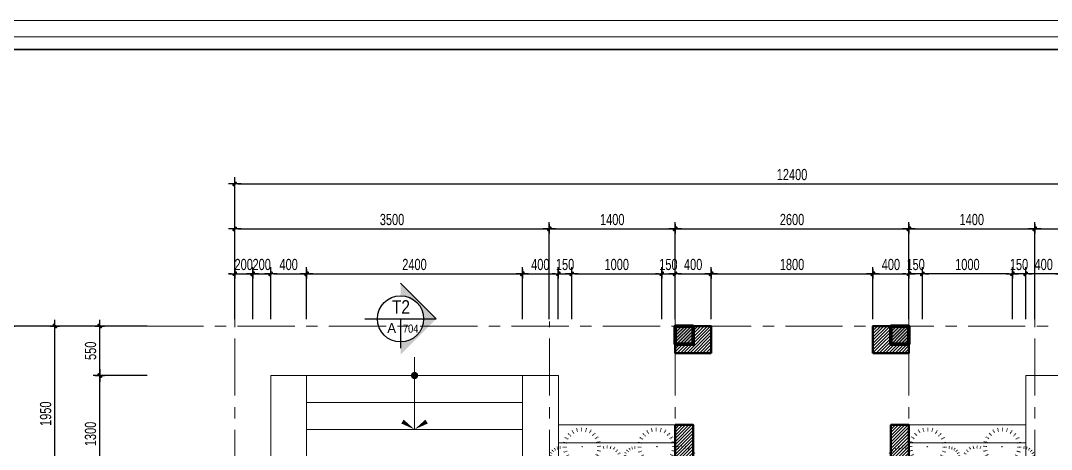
# Model space of a CAD drawing. Header units: inches. Extents: x 88947 to 296847, y 35049 to 161062.
# Drawn here: x 94879 to 106346, y 93288 to 98056 of the extents above; entities that cross this region are included whole.
import ezdxf
from ezdxf.enums import TextEntityAlignment as Align

# ---------------------------------------------------------------- set-up
doc = ezdxf.new("R2010")
doc.units = ezdxf.units.IN
doc.header["$MEASUREMENT"] = 0
doc.header["$PDMODE"] = 1
doc.linetypes.add('ACAD_ISO03W100', pattern=[30, 12, -18])
doc.linetypes.add('CENTER', pattern=[50.8, 31.75, -6.35, 6.35, -6.35])
for name, color, linetype, lineweight in [('A-Dims', 145, 'Continuous', 25), ('A-Text', 30, 'Continuous', 9), ('A-Wall', 2, 'Continuous', 35), ('DIM', 7, 'Continuous', 25), ('HACTH', 8, 'Continuous', 5), ('HATCH', 8, 'Continuous', 5), ('KHUNG 1', 6, 'Continuous', 70), ('KHUNG 2', 144, 'Continuous', 18), ('NETMANH', 192, 'Continuous', 18), ('THAY', 3, 'Continuous', 18), ('TRUC', 252, 'ACAD_ISO03W100', 13), ('TUONG', 4, 'Continuous', 50)]:
    doc.layers.add(name, color=color, linetype=linetype, lineweight=lineweight)
doc.layers.add('NOITHAT', color=34, linetype='Continuous')
doc.layers.add('text', color=2, linetype='Continuous')
doc.styles.add('ATTR', font='romans.shx', dxfattribs={"width": 0.8, "height": 0.7})
doc.styles.add('AVO-B', font='VAVOB.TTF')
doc.styles.add('DDCo-B-Helve-condense', font='VHELVCB.TTF')
doc.styles.add('VNI-HELVE-CONDENSE', font='VNARIAL.TTF', dxfattribs={"width": 0.7})
doc.dimstyles.new('TAS-100', dxfattribs={"dimscale": 50, "dimtxt": 2.5, "dimasz": 0.7, "dimexe": 1.5, "dimexo": 1.5, "dimgap": 0.8, "dimtad": 1, "dimdec": 0, "dimzin": 3, "dimdsep": 46, "dimtxsty": 'VNI-HELVE-CONDENSE', "dimblk": 'TICK', "dimcen": 2.5, "dimclrt": 71, "dimazin": 2, "dimtfac": 0.75, "dimtdec": 0, "dimtix": 1, "dimtmove": 2, "dimatfit": 2, "dimldrblk": 'TICK123', "dimfxl": 1.5, "dimtolj": 1, "dimtzin": 0, "dimarcsym": 0})

# ---------------------------------------------------------------- blocks, each defined once
blk = doc.blocks.new('khung ten')
at = {"layer": 'A-Wall', "ltscale": 0.7}
blk.add_lwpolyline([(267204, -219099), (305804, -219099), (305804, -190799), (267204, -190799)], close=True, dxfattribs=at)
at = {"layer": 'KHUNG 2', "ltscale": 0.7}
blk.add_lwpolyline([(267004, -219299), (306004, -219299), (306004, -190599), (267004, -190599)], close=True, dxfattribs=at)
at = {"layer": 'NETMANH', "ltscale": 0.7}
blk.add_lwpolyline([(265004, -220042), (307004, -220042), (307004, -190342), (265004, -190342)], close=True, dxfattribs=at)
blk = doc.blocks.new('121222')
at = {"layer": 'TRUC', "color": 95}
for p, q in [((-143, -79630), (-206, -79569)), ((-70, -79573), (-116, -79497)), ((15, -79536), (-11, -79450)), ((106, -79521), (103, -79432)), ((197, -79532), (218, -79444)), ((326, -79486), (284, -79564)), ((357, -79620), (419, -79554)), ((1385, -79694), (1366, -79630)), ((1454, -79683), (1452, -79616)), ((1522, -79691), (1538, -79626)), ((-239, -79883), (-328, -79885)), ((-230, -79791), (-316, -79770)), ((-274, -79662), (-197, -79705)), ((415, -79691), (492, -79644)), ((521, -79966), (442, -79890)), ((453, -79775), (538, -79750)), ((612, -79895), (554, -79800)), ((718, -79849), (686, -79741)), ((831, -79831), (829, -79719)), ((946, -79844), (972, -79735)), ((1107, -79787), (1054, -79884)), ((1146, -79954), (1223, -79872)), ((1169, -79789), (1227, -79821)), ((1268, -79765), (1220, -79719)), ((1322, -79722), (1287, -79665)), ((1619, -79657), (1587, -79715)), ((1642, -79757), (1689, -79708)), ((1686, -79810), (1743, -79775)), ((1714, -79873), (1778, -79855)), ((-225, -79974), (-311, -79999)), ((-188, -80058), (-264, -80104)), ((-129, -80129), (-191, -80194)), ((-98, -80262), (-56, -80185)), ((31, -80216), (10, -80304)), ((213, -80213), (238, -80299)), ((411, -80167), (304, -80141)), ((357, -80007), (454, -80060)), ((1219, -80042), (1314, -79984)), ((1265, -80148), (1372, -80116)), ((1466, -80213), (1468, -80280)), ((1534, -80202), (1553, -80266)), ((1598, -80174), (1632, -80231)), ((1652, -80131), (1700, -80177)), ((1751, -80107), (1693, -80075)), ((1718, -80011), (1782, -80026)), ((1725, -79942), (1792, -79940)), ((122, -80227), (124, -80317)), ((400, -80282), (289, -80285)), ((418, -80396), (311, -80428)), ((465, -80502), (370, -80560)), ((1327, -80537), (1230, -80484)), ((1272, -80376), (1379, -80402)), ((1283, -80262), (1395, -80259)), ((538, -80590), (460, -80672)), ((577, -80757), (630, -80660)), ((738, -80700), (711, -80809)), ((852, -80713), (855, -80825)), ((966, -80695), (997, -80803)), ((1071, -80649), (1129, -80744)), ((1162, -80578), (1242, -80654))]:
    blk.add_line(p, q, dxfattribs=at)
for points in [[(110, -79869), (98, -79879), (119, -79882)], [(1457, -79944), (1448, -79951), (1463, -79954)], [(837, -80265), (822, -80278), (848, -80282)]]:
    blk.add_lwpolyline(points, close=True, dxfattribs=at)
at = {"layer": 'TRUC', "color": 95, "style": 'ATTR', "width": 0.8, "flags": 9}
blk.add_attdef('ESTCODE', (837, -80265), '', height=6.45, rotation=331.3515, dxfattribs=at)
blk = doc.blocks.new('A$C42FF647F')
at = {"layer": 'HACTH'}
h = blk.add_hatch(dxfattribs=at)
h.set_pattern_fill('ANSI31', color=256, scale=200, style=0)
h.set_pattern_definition([(45, (-1500, -4950), (-17.67767, 17.67767), [])])
h.paths.add_polyline_path([(-1500, -4600), (4100, -4600), (4100, -4400), (4000, -4400), (4000, -4500), (2600, -4500), (2600, -2150), (2950, -2150), (2950, -1950), (2600, -1950), (2600, -1100), (2400, -1100), (2400, -4500), (200, -4500), (200, -1100), (0, -1100), (0, -1950), (-350, -1950), (-350, -2150), (0, -2150), (0, -4500), (-1400, -4500), (-1400, -4400), (-1500, -4400)])
at = {"layer": 'HATCH'}
h = blk.add_hatch(dxfattribs=at)
h.set_pattern_fill('ANSI31', color=256, scale=200, style=0)
h.set_pattern_definition([(45, (100, -300), (-17.6777, 17.6777), [])])
h.paths.add_polyline_path([(400, -300), (0, -300), (0, 0), (400, 0)])
h = blk.add_hatch(dxfattribs=at)
h.set_pattern_fill('ANSI31', color=256, scale=200, style=0)
h.set_pattern_definition([(45, (2100, -300), (-17.6777, 17.6777), [])])
h.paths.add_polyline_path([(2200, -300), (2600, -300), (2600, 0), (2200, 0)])
blk.add_lwpolyline([(-2900, -1150), (-2900, -345)], dxfattribs=at)
at = {"layer": 'HATCH', "const_width": 40}
blk.add_lwpolyline([(-2900, -570, 1), (-2900, -530, 1)], format="xyb", close=True, dxfattribs=at)
at = {"layer": 'HATCH'}
for points in [[(-3034, -1062, 50, 0, 0), (-2900, -1150, 0, 0, 0)], [(-2766, -1062, 50, 0, 0), (-2900, -1150, 0, 0, 0)]]:
    blk.add_lwpolyline(points, format="xyseb", dxfattribs=at)
at = {"layer": 'KHUNG 1'}
for points in [[(0, -200), (200, -200), (200, 0), (0, 0)], [(0, 0), (200, 0), (200, -200), (0, -200)], [(2400, 0), (2600, 0), (2600, -200), (2400, -200)], [(2600, 0), (2400, 0), (2400, -200), (2600, -200)]]:
    blk.add_lwpolyline(points, close=True, dxfattribs=at)
for points in [[(0, 0), (200, 0), (0, -200), (200, -200)], [(0, -200), (200, -200), (0, 0), (200, 0)], [(2400, -200), (2600, -200), (2400, 0), (2600, 0)], [(2600, -200), (2400, -200), (2600, 0), (2400, 0)]]:
    blk.add_solid(points, dxfattribs=at)
at = {"layer": 'THAY'}
for points in [[(-1300, -550), (-4500, -550)], [(3900, -550), (7100, -550)], [(-1700, -850), (-4100, -850)], [(-1300, -1100), (0, -1100)], [(3900, -1100), (2600, -1100)], [(-1700, -1150), (-4100, -1150)], [(-1300, -1300), (0, -1300)], [(3900, -1300), (2600, -1300)]]:
    blk.add_lwpolyline(points, dxfattribs=at)
for points in [[(-4500, -550), (-4100, -550), (-4100, -1850), (-4500, -1850)], [(-1300, -550), (-1700, -550), (-1700, -1850), (-1300, -1850)], [(3900, -550), (4300, -550), (4300, -1850), (3900, -1850)]]:
    blk.add_lwpolyline(points, close=True, dxfattribs=at)
at = {"layer": 'TUONG'}
for points in [[(400, -300), (0, -300), (0, 0), (400, 0)], [(2200, -300), (2600, -300), (2600, 0), (2200, 0)]]:
    blk.add_lwpolyline(points, close=True, dxfattribs=at)
for points in [[(2600, -1950), (2600, -1100), (2400, -1100), (2400, -4500)], [(200, -4500), (200, -1100), (0, -1100), (0, -1950)]]:
    blk.add_lwpolyline(points, dxfattribs=at)
at = {"layer": 'NOITHAT', "yscale": 0.3888000000297325, "zscale": 0.3888, "rotation": 180}
for p, xscale in [((-710, -32552), 0.3888000000151806), ((121, -32552), 0.3888000000151806), ((2479, -32552), -0.3888000000151806), ((3310, -32552), -0.3888000000151806)]:
    blk.add_blockref('121222', p, dxfattribs=dict(at, xscale=xscale))
blk = doc.blocks.new('TICK')
at = {"layer": 'A-Dims', "color": 1}
for p, q in [((-2, 0), (2, 0)), ((0, 1.5), (0, -1.5))]:
    blk.add_line(p, q, dxfattribs=at)
at = {"layer": 'A-Dims', "color": 1, "const_width": 0.788}
blk.add_lwpolyline([(-0.33, -0.35), (0.38, 0.38)], dxfattribs=at)
at = {"layer": 'A-Dims', "color": 1, "const_width": 0.394}
for points in [[(0.24, 0.52, -0.414214), (0.52, 0.52, -1)], [(0.52, 0.52, -0.414214), (0.52, 0.24, -1)], [(-0.47, -0.21, 0.414214), (-0.47, -0.49, 1)], [(-0.47, -0.49, 0.414214), (-0.19, -0.49, 1)]]:
    blk.add_lwpolyline(points, format="xyb", dxfattribs=at)
blk = doc.blocks.new('*D4490')
at = {"layer": 'Defpoints', "color": 0}
for p in [(100761, 95740), (97261, 94659), (100761, 94659)]:
    blk.add_point(p, dxfattribs=at)
at = {"layer": 'DIM', "color": 0, "lineweight": -2}
for p, q in [((97261, 94734), (97261, 95815)), ((100761, 94734), (100761, 95815)), ((97296, 95740), (100726, 95740))]:
    blk.add_line(p, q, dxfattribs=at)
at = {"layer": 'DIM', "color": 0, "lineweight": -2, "xscale": 35, "yscale": 35, "zscale": 35, "rotation": 180}
blk.add_blockref('TICK', (97261, 95740), dxfattribs=at)
at = {"layer": 'DIM', "color": 0, "lineweight": -2, "xscale": 35, "yscale": 35, "zscale": 35}
blk.add_blockref('TICK', (100761, 95740), dxfattribs=at)
at = {"layer": 'DIM', "color": 71, "insert": (99011, 95843), "char_height": 125, "attachment_point": 5, "style": 'VNI-HELVE-CONDENSE'}
blk.add_mtext('\\A1;3500', dxfattribs=at)
blk = doc.blocks.new('TICK123')
at = {"layer": 'A-Dims', "color": 1}
blk.add_lwpolyline([(0.05, 0, 0, 0.84, 0), (-2.11, 0, 8.4, 8.4, 0)], format="xyseb", dxfattribs=at)
blk = doc.blocks.new('*D4491')
at = {"layer": 'Defpoints', "color": 0}
for p in [(102161, 95740), (100761, 94659), (102161, 94659)]:
    blk.add_point(p, dxfattribs=at)
at = {"layer": 'DIM', "color": 0, "lineweight": -2}
for p, q in [((100761, 94734), (100761, 95815)), ((102161, 94734), (102161, 95815)), ((100796, 95740), (102126, 95740))]:
    blk.add_line(p, q, dxfattribs=at)
at = {"layer": 'DIM', "color": 0, "lineweight": -2, "xscale": 35, "yscale": 35, "zscale": 35, "rotation": 180}
blk.add_blockref('TICK', (100761, 95740), dxfattribs=at)
at = {"layer": 'DIM', "color": 0, "lineweight": -2, "xscale": 35, "yscale": 35, "zscale": 35}
blk.add_blockref('TICK', (102161, 95740), dxfattribs=at)
at = {"layer": 'DIM', "color": 71, "insert": (101461, 95843), "char_height": 125, "attachment_point": 5, "style": 'VNI-HELVE-CONDENSE'}
blk.add_mtext('\\A1;1400', dxfattribs=at)
blk = doc.blocks.new('*D4492')
at = {"layer": 'Defpoints', "color": 0}
for p in [(104761, 95740), (102161, 94659), (104761, 94659)]:
    blk.add_point(p, dxfattribs=at)
at = {"layer": 'DIM', "color": 0, "lineweight": -2}
for p, q in [((102161, 94734), (102161, 95815)), ((104761, 94734), (104761, 95815)), ((102196, 95740), (104726, 95740))]:
    blk.add_line(p, q, dxfattribs=at)
at = {"layer": 'DIM', "color": 0, "lineweight": -2, "xscale": 35, "yscale": 35, "zscale": 35, "rotation": 180}
blk.add_blockref('TICK', (102161, 95740), dxfattribs=at)
at = {"layer": 'DIM', "color": 0, "lineweight": -2, "xscale": 35, "yscale": 35, "zscale": 35}
blk.add_blockref('TICK', (104761, 95740), dxfattribs=at)
at = {"layer": 'DIM', "color": 71, "insert": (103461, 95843), "char_height": 125, "attachment_point": 5, "style": 'VNI-HELVE-CONDENSE'}
blk.add_mtext('\\A1;2600', dxfattribs=at)
blk = doc.blocks.new('*D4493')
at = {"layer": 'Defpoints', "color": 0}
for p in [(106161, 95740), (104761, 94659), (106161, 94659)]:
    blk.add_point(p, dxfattribs=at)
at = {"layer": 'DIM', "color": 0, "lineweight": -2}
for p, q in [((104761, 94734), (104761, 95815)), ((106161, 94734), (106161, 95815)), ((104796, 95740), (106126, 95740))]:
    blk.add_line(p, q, dxfattribs=at)
at = {"layer": 'DIM', "color": 0, "lineweight": -2, "xscale": 35, "yscale": 35, "zscale": 35, "rotation": 180}
blk.add_blockref('TICK', (104761, 95740), dxfattribs=at)
at = {"layer": 'DIM', "color": 0, "lineweight": -2, "xscale": 35, "yscale": 35, "zscale": 35}
blk.add_blockref('TICK', (106161, 95740), dxfattribs=at)
at = {"layer": 'DIM', "color": 71, "insert": (105461, 95843), "char_height": 125, "attachment_point": 5, "style": 'VNI-HELVE-CONDENSE'}
blk.add_mtext('\\A1;1400', dxfattribs=at)
blk = doc.blocks.new('*D4494')
at = {"layer": 'Defpoints', "color": 0}
for p in [(109661, 95740), (106161, 94659), (109661, 94659)]:
    blk.add_point(p, dxfattribs=at)
at = {"layer": 'DIM', "color": 0, "lineweight": -2}
for p, q in [((106161, 94734), (106161, 95815)), ((109661, 94734), (109661, 95815)), ((106196, 95740), (109626, 95740))]:
    blk.add_line(p, q, dxfattribs=at)
at = {"layer": 'DIM', "color": 0, "lineweight": -2, "xscale": 35, "yscale": 35, "zscale": 35, "rotation": 180}
blk.add_blockref('TICK', (106161, 95740), dxfattribs=at)
at = {"layer": 'DIM', "color": 0, "lineweight": -2, "xscale": 35, "yscale": 35, "zscale": 35}
blk.add_blockref('TICK', (109661, 95740), dxfattribs=at)
at = {"layer": 'DIM', "color": 71, "insert": (107911, 95843), "char_height": 125, "attachment_point": 5, "style": 'VNI-HELVE-CONDENSE'}
blk.add_mtext('\\A1;3500', dxfattribs=at)
blk = doc.blocks.new('*D4495')
at = {"layer": 'Defpoints', "color": 0}
for p in [(109661, 96240), (97261, 94659), (109661, 94659)]:
    blk.add_point(p, dxfattribs=at)
at = {"layer": 'DIM', "color": 0, "lineweight": -2}
for p, q in [((97261, 94734), (97261, 96315)), ((97296, 96240), (109626, 96240)), ((109661, 94734), (109661, 96315))]:
    blk.add_line(p, q, dxfattribs=at)
at = {"layer": 'DIM', "color": 0, "lineweight": -2, "xscale": 35, "yscale": 35, "zscale": 35, "rotation": 180}
blk.add_blockref('TICK', (97261, 96240), dxfattribs=at)
at = {"layer": 'DIM', "color": 0, "lineweight": -2, "xscale": 35, "yscale": 35, "zscale": 35}
blk.add_blockref('TICK', (109661, 96240), dxfattribs=at)
at = {"layer": 'DIM', "color": 71, "insert": (103461, 96343), "char_height": 125, "attachment_point": 5, "style": 'VNI-HELVE-CONDENSE'}
blk.add_mtext('\\A1;12400', dxfattribs=at)
blk = doc.blocks.new('*D4496')
at = {"layer": 'Defpoints', "color": 0}
for p in [(98061, 95240), (97661, 94659), (98061, 94659)]:
    blk.add_point(p, dxfattribs=at)
at = {"layer": 'DIM', "color": 0, "lineweight": -2}
for p, q in [((97661, 94734), (97661, 95315)), ((98061, 94734), (98061, 95315)), ((97696, 95240), (98026, 95240))]:
    blk.add_line(p, q, dxfattribs=at)
at = {"layer": 'DIM', "color": 0, "lineweight": -2, "xscale": 35, "yscale": 35, "zscale": 35, "rotation": 180}
blk.add_blockref('TICK', (97661, 95240), dxfattribs=at)
at = {"layer": 'DIM', "color": 0, "lineweight": -2, "xscale": 35, "yscale": 35, "zscale": 35}
blk.add_blockref('TICK', (98061, 95240), dxfattribs=at)
at = {"layer": 'DIM', "color": 71, "insert": (97861, 95343), "char_height": 125, "attachment_point": 5, "style": 'VNI-HELVE-CONDENSE'}
blk.add_mtext('\\A1;400', dxfattribs=at)
blk = doc.blocks.new('*D4497')
at = {"layer": 'Defpoints', "color": 0}
for p in [(100861, 95240), (100461, 94659), (100861, 94659)]:
    blk.add_point(p, dxfattribs=at)
at = {"layer": 'DIM', "color": 0, "lineweight": -2}
for p, q in [((100461, 94734), (100461, 95315)), ((100861, 94734), (100861, 95315)), ((100496, 95240), (100826, 95240))]:
    blk.add_line(p, q, dxfattribs=at)
at = {"layer": 'DIM', "color": 0, "lineweight": -2, "xscale": 35, "yscale": 35, "zscale": 35, "rotation": 180}
blk.add_blockref('TICK', (100461, 95240), dxfattribs=at)
at = {"layer": 'DIM', "color": 0, "lineweight": -2, "xscale": 35, "yscale": 35, "zscale": 35}
blk.add_blockref('TICK', (100861, 95240), dxfattribs=at)
at = {"layer": 'DIM', "color": 71, "insert": (100661, 95343), "char_height": 125, "attachment_point": 5, "style": 'VNI-HELVE-CONDENSE'}
blk.add_mtext('\\A1;400', dxfattribs=at)
blk = doc.blocks.new('*D4498')
at = {"layer": 'Defpoints', "color": 0}
for p in [(101011, 95240), (100861, 94659), (101011, 94659)]:
    blk.add_point(p, dxfattribs=at)
at = {"layer": 'DIM', "color": 0, "lineweight": -2}
for p, q in [((100861, 94734), (100861, 95315)), ((101011, 94734), (101011, 95315)), ((100826, 95240), (100791, 95240)), ((100861, 95240), (101011, 95240)), ((101046, 95240), (101081, 95240))]:
    blk.add_line(p, q, dxfattribs=at)
at = {"layer": 'DIM', "color": 0, "lineweight": -2, "xscale": 35, "yscale": 35, "zscale": 35}
blk.add_blockref('TICK', (100861, 95240), dxfattribs=at)
at = {"layer": 'DIM', "color": 0, "lineweight": -2, "xscale": 35, "yscale": 35, "zscale": 35, "rotation": 180}
blk.add_blockref('TICK', (101011, 95240), dxfattribs=at)
at = {"layer": 'DIM', "color": 71, "insert": (100936, 95343), "char_height": 125, "attachment_point": 5, "style": 'VNI-HELVE-CONDENSE'}
blk.add_mtext('\\A1;150', dxfattribs=at)
blk = doc.blocks.new('*D4499')
at = {"layer": 'Defpoints', "color": 0}
for p in [(102561, 95240), (102161, 94659), (102561, 94659)]:
    blk.add_point(p, dxfattribs=at)
at = {"layer": 'DIM', "color": 0, "lineweight": -2}
for p, q in [((102161, 94734), (102161, 95315)), ((102561, 94734), (102561, 95315)), ((102196, 95240), (102526, 95240))]:
    blk.add_line(p, q, dxfattribs=at)
at = {"layer": 'DIM', "color": 0, "lineweight": -2, "xscale": 35, "yscale": 35, "zscale": 35, "rotation": 180}
blk.add_blockref('TICK', (102161, 95240), dxfattribs=at)
at = {"layer": 'DIM', "color": 0, "lineweight": -2, "xscale": 35, "yscale": 35, "zscale": 35}
blk.add_blockref('TICK', (102561, 95240), dxfattribs=at)
at = {"layer": 'DIM', "color": 71, "insert": (102361, 95343), "char_height": 125, "attachment_point": 5, "style": 'VNI-HELVE-CONDENSE'}
blk.add_mtext('\\A1;400', dxfattribs=at)
blk = doc.blocks.new('*D4500')
at = {"layer": 'Defpoints', "color": 0}
for p in [(104361, 95240), (102561, 94659), (104361, 94659)]:
    blk.add_point(p, dxfattribs=at)
at = {"layer": 'DIM', "color": 0, "lineweight": -2}
for p, q in [((102561, 94734), (102561, 95315)), ((104361, 94734), (104361, 95315)), ((102596, 95240), (104326, 95240))]:
    blk.add_line(p, q, dxfattribs=at)
at = {"layer": 'DIM', "color": 0, "lineweight": -2, "xscale": 35, "yscale": 35, "zscale": 35, "rotation": 180}
blk.add_blockref('TICK', (102561, 95240), dxfattribs=at)
at = {"layer": 'DIM', "color": 0, "lineweight": -2, "xscale": 35, "yscale": 35, "zscale": 35}
blk.add_blockref('TICK', (104361, 95240), dxfattribs=at)
at = {"layer": 'DIM', "color": 71, "insert": (103461, 95343), "char_height": 125, "attachment_point": 5, "style": 'VNI-HELVE-CONDENSE'}
blk.add_mtext('\\A1;1800', dxfattribs=at)
blk = doc.blocks.new('*D4501')
at = {"layer": 'Defpoints', "color": 0}
for p in [(104761, 95240), (104361, 94659), (104761, 94659)]:
    blk.add_point(p, dxfattribs=at)
at = {"layer": 'DIM', "color": 0, "lineweight": -2}
for p, q in [((104361, 94734), (104361, 95315)), ((104761, 94734), (104761, 95315)), ((104396, 95240), (104726, 95240))]:
    blk.add_line(p, q, dxfattribs=at)
at = {"layer": 'DIM', "color": 0, "lineweight": -2, "xscale": 35, "yscale": 35, "zscale": 35, "rotation": 180}
blk.add_blockref('TICK', (104361, 95240), dxfattribs=at)
at = {"layer": 'DIM', "color": 0, "lineweight": -2, "xscale": 35, "yscale": 35, "zscale": 35}
blk.add_blockref('TICK', (104761, 95240), dxfattribs=at)
at = {"layer": 'DIM', "color": 71, "insert": (104561, 95343), "char_height": 125, "attachment_point": 5, "style": 'VNI-HELVE-CONDENSE'}
blk.add_mtext('\\A1;400', dxfattribs=at)
blk = doc.blocks.new('*D4502')
at = {"layer": 'Defpoints', "color": 0}
for p in [(106061, 95240), (106061, 94659), (106461, 94659)]:
    blk.add_point(p, dxfattribs=at)
at = {"layer": 'DIM', "color": 0, "lineweight": -2}
for p, q in [((106061, 94734), (106061, 95315)), ((106461, 94734), (106461, 95315)), ((106426, 95240), (106096, 95240))]:
    blk.add_line(p, q, dxfattribs=at)
at = {"layer": 'DIM', "color": 0, "lineweight": -2, "xscale": 35, "yscale": 35, "zscale": 35, "rotation": 180}
blk.add_blockref('TICK', (106061, 95240), dxfattribs=at)
at = {"layer": 'DIM', "color": 0, "lineweight": -2, "xscale": 35, "yscale": 35, "zscale": 35}
blk.add_blockref('TICK', (106461, 95240), dxfattribs=at)
at = {"layer": 'DIM', "color": 71, "insert": (106261, 95343), "char_height": 125, "attachment_point": 5, "style": 'VNI-HELVE-CONDENSE'}
blk.add_mtext('\\A1;400', dxfattribs=at)
blk = doc.blocks.new('*D4516')
at = {"layer": 'Defpoints', "color": 0}
for p in [(95261, 94659), (96361, 94659), (96361, 92709)]:
    blk.add_point(p, dxfattribs=at)
at = {"layer": 'DIM', "color": 0, "lineweight": -2}
for p, q in [((96286, 94659), (95186, 94659)), ((95261, 92744), (95261, 94624)), ((96286, 92709), (95186, 92709))]:
    blk.add_line(p, q, dxfattribs=at)
at = {"layer": 'DIM', "color": 0, "lineweight": -2, "xscale": 35, "yscale": 35, "zscale": 35}
for p, rotation in [((95261, 94659), 90), ((95261, 92709), 270)]:
    blk.add_blockref('TICK', p, dxfattribs=dict(at, rotation=rotation))
at = {"layer": 'DIM', "color": 71, "insert": (95158, 93684), "char_height": 125, "attachment_point": 5, "rotation": 90, "style": 'VNI-HELVE-CONDENSE'}
blk.add_mtext('\\A1;1950', dxfattribs=at)
blk = doc.blocks.new('*D4517')
at = {"layer": 'Defpoints', "color": 0}
for p in [(95761, 94659), (96361, 94659), (96361, 94109)]:
    blk.add_point(p, dxfattribs=at)
at = {"layer": 'DIM', "color": 0, "lineweight": -2}
for p, q in [((96286, 94659), (95686, 94659)), ((95761, 94144), (95761, 94624)), ((96286, 94109), (95686, 94109))]:
    blk.add_line(p, q, dxfattribs=at)
at = {"layer": 'DIM', "color": 0, "lineweight": -2, "xscale": 35, "yscale": 35, "zscale": 35}
for p, rotation in [((95761, 94659), 90), ((95761, 94109), 270)]:
    blk.add_blockref('TICK', p, dxfattribs=dict(at, rotation=rotation))
at = {"layer": 'DIM', "color": 71, "insert": (95658, 94384), "char_height": 125, "attachment_point": 5, "rotation": 90, "style": 'VNI-HELVE-CONDENSE'}
blk.add_mtext('\\A1;550', dxfattribs=at)
blk = doc.blocks.new('*D4518')
at = {"layer": 'Defpoints', "color": 0}
for p in [(94761, 94659), (95861, 94659), (95861, 92709)]:
    blk.add_point(p, dxfattribs=at)
at = {"layer": 'DIM', "color": 0, "lineweight": -2}
for p, q in [((95786, 94659), (94686, 94659)), ((94761, 92744), (94761, 94624)), ((95786, 92709), (94686, 92709))]:
    blk.add_line(p, q, dxfattribs=at)
at = {"layer": 'DIM', "color": 0, "lineweight": -2, "xscale": 35, "yscale": 35, "zscale": 35}
for p, rotation in [((94761, 94659), 90), ((94761, 92709), 270)]:
    blk.add_blockref('TICK', p, dxfattribs=dict(at, rotation=rotation))
at = {"layer": 'DIM', "color": 71, "insert": (94658, 93684), "char_height": 125, "attachment_point": 5, "rotation": 90, "style": 'VNI-HELVE-CONDENSE'}
blk.add_mtext('\\A1;1950', dxfattribs=at)
blk = doc.blocks.new('*D4520')
at = {"layer": 'Defpoints', "color": 0}
for p in [(97461, 95240), (97261, 94659), (97461, 94659)]:
    blk.add_point(p, dxfattribs=at)
at = {"layer": 'DIM', "color": 0, "lineweight": -2}
for p, q in [((97261, 94734), (97261, 95315)), ((97461, 94734), (97461, 95315)), ((97226, 95240), (97191, 95240)), ((97261, 95240), (97461, 95240)), ((97496, 95240), (97531, 95240))]:
    blk.add_line(p, q, dxfattribs=at)
at = {"layer": 'DIM', "color": 0, "lineweight": -2, "xscale": 35, "yscale": 35, "zscale": 35}
blk.add_blockref('TICK', (97261, 95240), dxfattribs=at)
at = {"layer": 'DIM', "color": 0, "lineweight": -2, "xscale": 35, "yscale": 35, "zscale": 35, "rotation": 180}
blk.add_blockref('TICK', (97461, 95240), dxfattribs=at)
at = {"layer": 'DIM', "color": 71, "insert": (97361, 95343), "char_height": 125, "attachment_point": 5, "style": 'VNI-HELVE-CONDENSE'}
blk.add_mtext('\\A1;200', dxfattribs=at)
blk = doc.blocks.new('*D4521')
at = {"layer": 'Defpoints', "color": 0}
for p in [(97661, 95240), (97461, 94659), (97661, 94659)]:
    blk.add_point(p, dxfattribs=at)
at = {"layer": 'DIM', "color": 0, "lineweight": -2}
for p, q in [((97461, 94734), (97461, 95315)), ((97661, 94734), (97661, 95315)), ((97426, 95240), (97391, 95240)), ((97461, 95240), (97661, 95240)), ((97696, 95240), (97731, 95240))]:
    blk.add_line(p, q, dxfattribs=at)
at = {"layer": 'DIM', "color": 0, "lineweight": -2, "xscale": 35, "yscale": 35, "zscale": 35}
blk.add_blockref('TICK', (97461, 95240), dxfattribs=at)
at = {"layer": 'DIM', "color": 0, "lineweight": -2, "xscale": 35, "yscale": 35, "zscale": 35, "rotation": 180}
blk.add_blockref('TICK', (97661, 95240), dxfattribs=at)
at = {"layer": 'DIM', "color": 71, "insert": (97561, 95343), "char_height": 125, "attachment_point": 5, "style": 'VNI-HELVE-CONDENSE'}
blk.add_mtext('\\A1;200', dxfattribs=at)
blk = doc.blocks.new('*D4524')
at = {"layer": 'Defpoints', "color": 0}
for p in [(95761, 94109), (96361, 94109), (96361, 92809)]:
    blk.add_point(p, dxfattribs=at)
at = {"layer": 'DIM', "color": 0, "lineweight": -2}
for p, q in [((96286, 94109), (95686, 94109)), ((95761, 92844), (95761, 94074)), ((96286, 92809), (95686, 92809))]:
    blk.add_line(p, q, dxfattribs=at)
at = {"layer": 'DIM', "color": 0, "lineweight": -2, "xscale": 35, "yscale": 35, "zscale": 35}
for p, rotation in [((95761, 94109), 90), ((95761, 92809), 270)]:
    blk.add_blockref('TICK', p, dxfattribs=dict(at, rotation=rotation))
at = {"layer": 'DIM', "color": 71, "insert": (95657, 93459), "char_height": 125, "attachment_point": 5, "rotation": 90, "style": 'VNI-HELVE-CONDENSE'}
blk.add_mtext('\\A1;1300', dxfattribs=at)
blk = doc.blocks.new('*D4530')
at = {"layer": 'Defpoints', "color": 0}
for p in [(100461, 95240), (98061, 94659), (100461, 94659)]:
    blk.add_point(p, dxfattribs=at)
at = {"layer": 'DIM', "color": 0, "lineweight": -2}
for p, q in [((98061, 94734), (98061, 95315)), ((100461, 94734), (100461, 95315)), ((98096, 95240), (100426, 95240))]:
    blk.add_line(p, q, dxfattribs=at)
at = {"layer": 'DIM', "color": 0, "lineweight": -2, "xscale": 35, "yscale": 35, "zscale": 35, "rotation": 180}
blk.add_blockref('TICK', (98061, 95240), dxfattribs=at)
at = {"layer": 'DIM', "color": 0, "lineweight": -2, "xscale": 35, "yscale": 35, "zscale": 35}
blk.add_blockref('TICK', (100461, 95240), dxfattribs=at)
at = {"layer": 'DIM', "color": 71, "insert": (99261, 95343), "char_height": 125, "attachment_point": 5, "style": 'VNI-HELVE-CONDENSE'}
blk.add_mtext('\\A1;2400', dxfattribs=at)
blk = doc.blocks.new('*D4539')
at = {"layer": 'Defpoints', "color": 0}
for p in [(102161, 95240), (102011, 94659), (102161, 94659)]:
    blk.add_point(p, dxfattribs=at)
at = {"layer": 'DIM', "color": 0, "lineweight": -2}
for p, q in [((102011, 94734), (102011, 95315)), ((102161, 94734), (102161, 95315)), ((101976, 95240), (101941, 95240)), ((102011, 95240), (102161, 95240)), ((102196, 95240), (102231, 95240))]:
    blk.add_line(p, q, dxfattribs=at)
at = {"layer": 'DIM', "color": 0, "lineweight": -2, "xscale": 35, "yscale": 35, "zscale": 35}
blk.add_blockref('TICK', (102011, 95240), dxfattribs=at)
at = {"layer": 'DIM', "color": 0, "lineweight": -2, "xscale": 35, "yscale": 35, "zscale": 35, "rotation": 180}
blk.add_blockref('TICK', (102161, 95240), dxfattribs=at)
at = {"layer": 'DIM', "color": 71, "insert": (102086, 95343), "char_height": 125, "attachment_point": 5, "style": 'VNI-HELVE-CONDENSE'}
blk.add_mtext('\\A1;150', dxfattribs=at)
blk = doc.blocks.new('*D4540')
at = {"layer": 'Defpoints', "color": 0}
for p in [(102011, 95240), (101011, 94659), (102011, 94659)]:
    blk.add_point(p, dxfattribs=at)
at = {"layer": 'DIM', "color": 0, "lineweight": -2}
for p, q in [((101011, 94734), (101011, 95315)), ((102011, 94734), (102011, 95315)), ((101046, 95240), (101976, 95240))]:
    blk.add_line(p, q, dxfattribs=at)
at = {"layer": 'DIM', "color": 0, "lineweight": -2, "xscale": 35, "yscale": 35, "zscale": 35, "rotation": 180}
blk.add_blockref('TICK', (101011, 95240), dxfattribs=at)
at = {"layer": 'DIM', "color": 0, "lineweight": -2, "xscale": 35, "yscale": 35, "zscale": 35}
blk.add_blockref('TICK', (102011, 95240), dxfattribs=at)
at = {"layer": 'DIM', "color": 71, "insert": (101511, 95343), "char_height": 125, "attachment_point": 5, "style": 'VNI-HELVE-CONDENSE'}
blk.add_mtext('\\A1;1000', dxfattribs=at)
blk = doc.blocks.new('*D4541')
at = {"layer": 'Defpoints', "color": 0}
for p in [(105912, 95240), (105912, 94659), (106061, 94659)]:
    blk.add_point(p, dxfattribs=at)
at = {"layer": 'DIM', "color": 0, "lineweight": -2}
for p, q in [((105912, 94734), (105912, 95315)), ((106061, 94734), (106061, 95315)), ((105877, 95240), (105842, 95240)), ((106061, 95240), (105912, 95240)), ((106096, 95240), (106131, 95240))]:
    blk.add_line(p, q, dxfattribs=at)
at = {"layer": 'DIM', "color": 0, "lineweight": -2, "xscale": 35, "yscale": 35, "zscale": 35}
blk.add_blockref('TICK', (105912, 95240), dxfattribs=at)
at = {"layer": 'DIM', "color": 0, "lineweight": -2, "xscale": 35, "yscale": 35, "zscale": 35, "rotation": 180}
blk.add_blockref('TICK', (106061, 95240), dxfattribs=at)
at = {"layer": 'DIM', "color": 71, "insert": (105986, 95343), "char_height": 125, "attachment_point": 5, "style": 'VNI-HELVE-CONDENSE'}
blk.add_mtext('\\A1;150', dxfattribs=at)
blk = doc.blocks.new('*D4542')
at = {"layer": 'Defpoints', "color": 0}
for p in [(104761, 95240), (104761, 94659), (104912, 94659)]:
    blk.add_point(p, dxfattribs=at)
at = {"layer": 'DIM', "color": 0, "lineweight": -2}
for p, q in [((104761, 94734), (104761, 95315)), ((104912, 94734), (104912, 95315)), ((104726, 95240), (104691, 95240)), ((104912, 95240), (104761, 95240)), ((104947, 95240), (104982, 95240))]:
    blk.add_line(p, q, dxfattribs=at)
at = {"layer": 'DIM', "color": 0, "lineweight": -2, "xscale": 35, "yscale": 35, "zscale": 35}
blk.add_blockref('TICK', (104761, 95240), dxfattribs=at)
at = {"layer": 'DIM', "color": 0, "lineweight": -2, "xscale": 35, "yscale": 35, "zscale": 35, "rotation": 180}
blk.add_blockref('TICK', (104912, 95240), dxfattribs=at)
at = {"layer": 'DIM', "color": 71, "insert": (104836, 95343), "char_height": 125, "attachment_point": 5, "style": 'VNI-HELVE-CONDENSE'}
blk.add_mtext('\\A1;150', dxfattribs=at)
blk = doc.blocks.new('*D4543')
at = {"layer": 'Defpoints', "color": 0}
for p in [(104912, 95240), (104912, 94659), (105912, 94659)]:
    blk.add_point(p, dxfattribs=at)
at = {"layer": 'DIM', "color": 0, "lineweight": -2}
for p, q in [((104912, 94734), (104912, 95315)), ((105912, 94734), (105912, 95315)), ((105877, 95240), (104947, 95240))]:
    blk.add_line(p, q, dxfattribs=at)
at = {"layer": 'DIM', "color": 0, "lineweight": -2, "xscale": 35, "yscale": 35, "zscale": 35, "rotation": 180}
blk.add_blockref('TICK', (104912, 95240), dxfattribs=at)
at = {"layer": 'DIM', "color": 0, "lineweight": -2, "xscale": 35, "yscale": 35, "zscale": 35}
blk.add_blockref('TICK', (105912, 95240), dxfattribs=at)
at = {"layer": 'DIM', "color": 71, "insert": (105412, 95343), "char_height": 125, "attachment_point": 5, "style": 'VNI-HELVE-CONDENSE'}
blk.add_mtext('\\A1;1000', dxfattribs=at)

msp = doc.modelspace()

# ---------------------------------------------------------------- hatches: boundary and pattern name
msp.add_hatch(color=256).paths.add_polyline_path([(99503, 94738.6), (99106.1, 95135.5), (99106.1, 94995.5, -1), (99106.1, 94481.7), (99106.1, 94341.7)])

# ---------------------------------------------------------------- linework, layer by layer
at = {"layer": 'text', "color": 2, "linetype": 'Continuous'}
msp.add_line((99106.1, 94738.6), (99106.1, 94411.7), dxfattribs=at)
msp.add_lwpolyline([(98709.2, 94738.6), (99503, 94738.6), (99106.1, 95135.5)], dxfattribs=at)
msp.add_circle((99106.1, 94738.6), 256.9, dxfattribs=at)
at = {"layer": 'TRUC', "linetype": 'CENTER', "ltscale": 20}
for points in [[(97261.3, 82709), (97261.3, 95209)], [(102161.3, 82709), (102161.3, 95209)], [(104761.3, 82709), (104761.3, 95209)], [(106161.3, 82709), (106161.3, 95209)], [(95261.3, 94659), (111661.3, 94659)], [(100761.3, 82709), (100761.3, 94709)]]:
    msp.add_lwpolyline(points, dxfattribs=at)

# ---------------------------------------------------------------- block references
at = {"layer": 'A-Text', "xscale": 0.7071428571362048, "yscale": 0.7071428573544836, "zscale": 0.7071428573664265}
msp.add_blockref('khung ten', (-98448.5, 232654.8), dxfattribs=at)
at = {"layer": 'HACTH'}
msp.add_blockref('A$C42FF647F', (102161.3, 94659), dxfattribs=at)

# ---------------------------------------------------------------- texts
at = {"layer": 'text', "linetype": 'Continuous'}
for s, height, style, p in [('T2', 150, 'DDCo-B-Helve-condense', (99110.1, 94796.3)), ('A', 110, 'AVO-B', (99007, 94581.5)), ('704', 90, 'DDCo-B-Helve-condense', (99218.6, 94585.6))]:
    msp.add_text(s, height=height, dxfattribs=dict(at, style=style)).set_placement(p, align=Align.CENTER)

# ---------------------------------------------------------------- dimensions: what is measured, and where the dimension line sits
at = {"layer": 'DIM'}
for base, p1, p2, picture, middle in [((109661.3, 96239.5), (97261.3, 94659), (109661.3, 94659), '*D4495', (103461.3, 96343.3)), ((100761.3, 95739.5), (97261.3, 94659), (100761.3, 94659), '*D4490', (99011.3, 95843.4)), ((102161.3, 95739.5), (100761.3, 94659), (102161.3, 94659), '*D4491', (101461.3, 95843.3)), ((104761.3, 95739.5), (102161.3, 94659), (104761.3, 94659), '*D4492', (103461.3, 95843.3)), ((106161.3, 95739.5), (104761.3, 94659), (106161.3, 94659), '*D4493', (105461.3, 95843.3)), ((109661.3, 95739.5), (106161.3, 94659), (109661.3, 94659), '*D4494', (107911.3, 95843.4)), ((97461.3, 95239.5), (97261.3, 94659), (97461.3, 94659), '*D4520', (97361.3, 95343.3)), ((97661.3, 95239.5), (97461.3, 94659), (97661.3, 94659), '*D4521', (97561.3, 95343.3)), ((98061.3, 95239.5), (97661.3, 94659), (98061.3, 94659), '*D4496', (97861.3, 95343.3)), ((100461.3, 95239.5), (98061.3, 94659), (100461.3, 94659), '*D4530', (99261.3, 95343.3)), ((100861.3, 95239.5), (100461.3, 94659), (100861.3, 94659), '*D4497', (100661.3, 95343.3)), ((101011.2, 95239.5), (100861.3, 94659), (101011.2, 94659), '*D4498', (100936.3, 95343.3)), ((102011.2, 95239.5), (101011.2, 94659), (102011.2, 94659), '*D4540', (101511.2, 95343.3)), ((102161.3, 95239.5), (102011.2, 94659), (102161.3, 94659), '*D4539', (102086.3, 95343.3)), ((102561.3, 95239.5), (102161.3, 94659), (102561.3, 94659), '*D4499', (102361.3, 95343.3)), ((104361.3, 95239.5), (102561.3, 94659), (104361.3, 94659), '*D4500', (103461.3, 95343.3)), ((104761.3, 95239.5), (104361.3, 94659), (104761.3, 94659), '*D4501', (104561.3, 95343.3))]:
    dim = msp.add_linear_dim(base=base, p1=p1, p2=p2, dimstyle='TAS-100', dxfattribs=at)
    dim.commit()
    dim.dimension.update_dxf_attribs({"geometry": picture, "text_midpoint": middle})
for base, p1, p2, angle, picture, middle in [((104761.3, 95239.5), (104911.5, 94659), (104761.3, 94659), 180, '*D4542', (104836.4, 95343.3)), ((104911.5, 95239.5), (105911.5, 94659), (104911.5, 94659), 180, '*D4543', (105411.5, 95343.3)), ((105911.5, 95239.5), (106061.3, 94659), (105911.5, 94659), 180, '*D4541', (105986.4, 95343.3)), ((106061.3, 95239.5), (106461.3, 94659), (106061.3, 94659), 180, '*D4502', (106261.3, 95343.3)), ((94761.3, 94659), (95861.3, 92709), (95861.3, 94659), 90, '*D4518', (94657.6, 93684)), ((95261.3, 94659), (96361.3, 92709), (96361.3, 94659), 90, '*D4516', (95157.6, 93684)), ((95761.3, 94659), (96361.3, 94109), (96361.3, 94659), 90, '*D4517', (95657.6, 94384)), ((95761.3, 94109), (96361.3, 92809), (96361.3, 94109), 90, '*D4524', (95657.5, 93459))]:
    dim = msp.add_linear_dim(base=base, p1=p1, p2=p2, angle=angle, dimstyle='TAS-100', dxfattribs=at)
    dim.commit()
    dim.dimension.update_dxf_attribs({"geometry": picture, "text_midpoint": middle})

doc.saveas('drawing.dxf')
